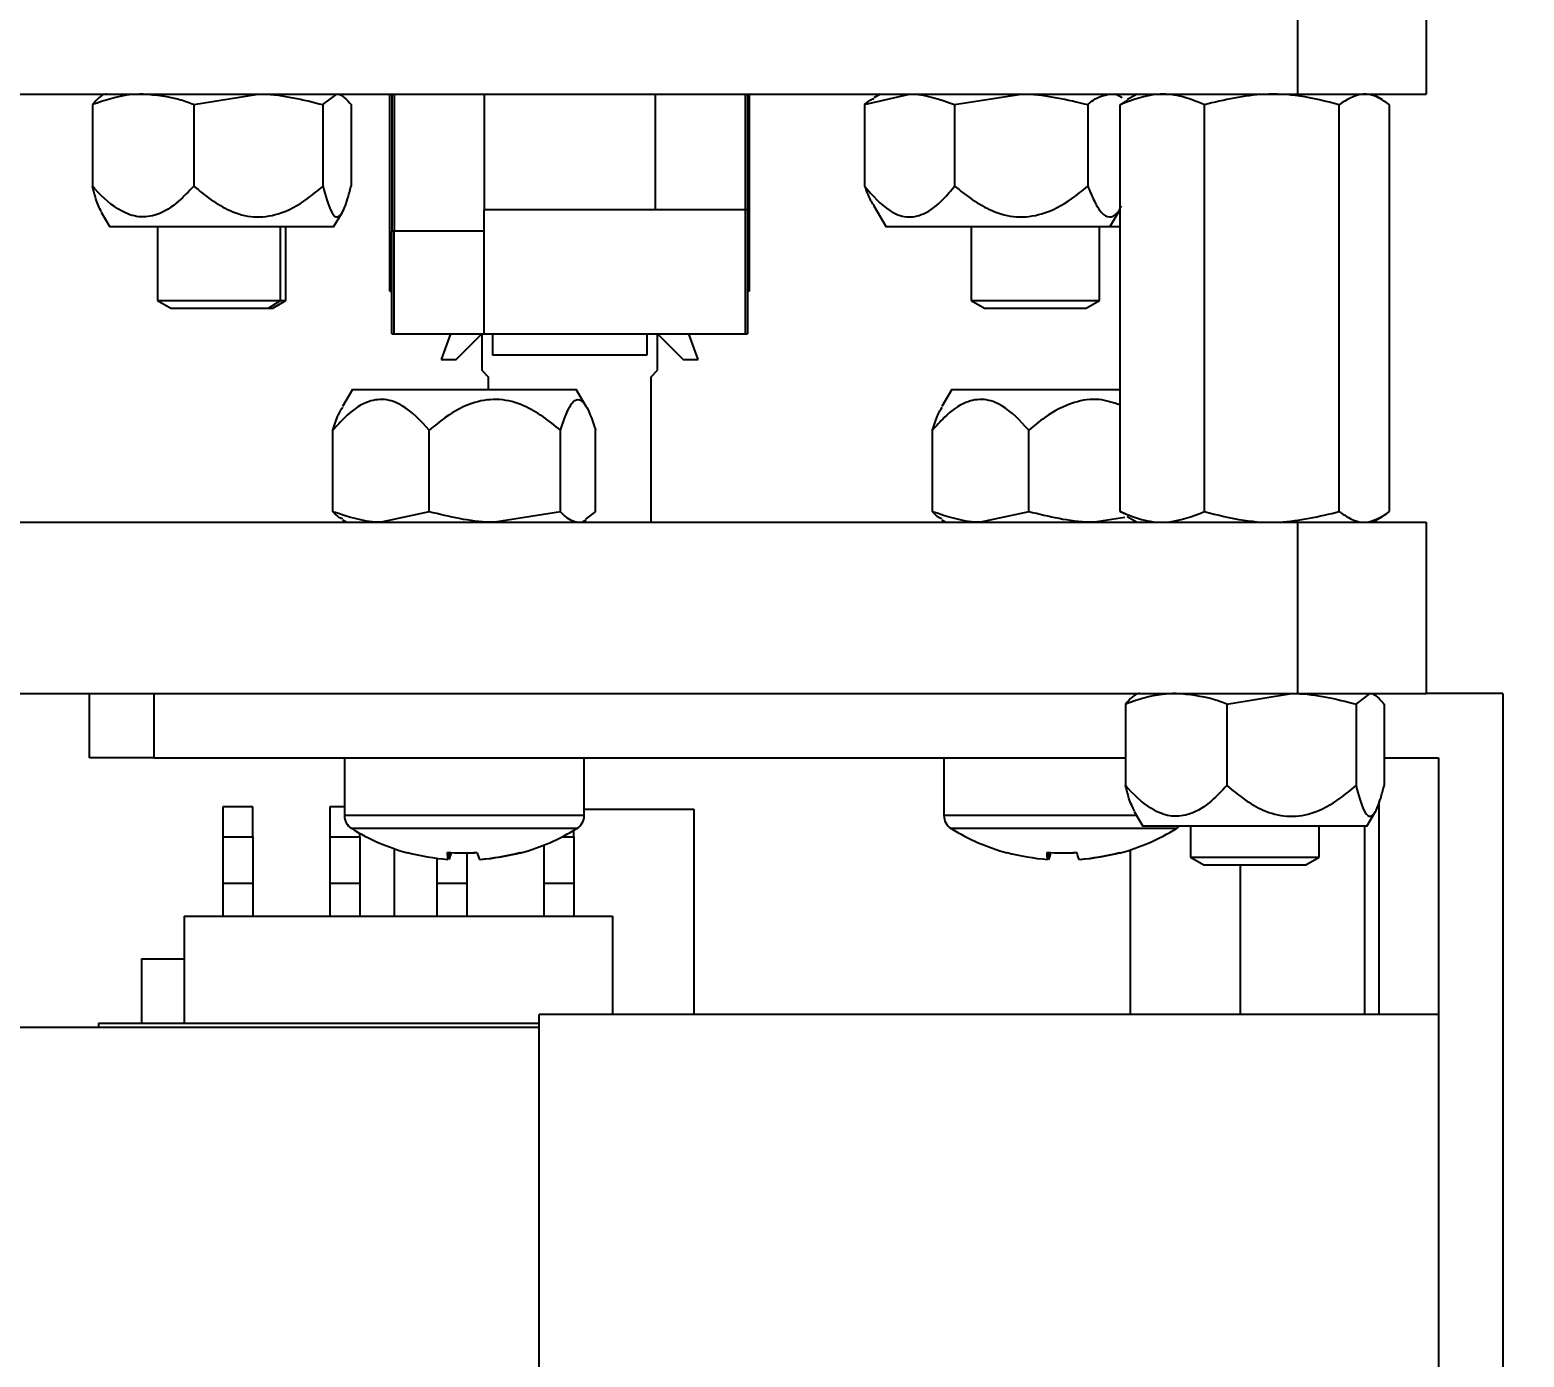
# Model space of a CAD drawing. Header units: millimetres. Extents: x 53 to 376, y 29 to 265.
# Drawn here: x 319.48 to 336.92, y 219.56 to 235.06 of the extents above; entities that cross this region are included whole.
import ezdxf

# ---------------------------------------------------------------- set-up
doc = ezdxf.new("R2010")
doc.units = ezdxf.units.MM
doc.styles.add('SLDTEXTSTYLE0', font='TXT', dxfattribs={"width": 0.75})
doc.dimstyles.new('SLDDIMSTYLE0', dxfattribs={"dimtxt": 3.5, "dimasz": 3.302, "dimexe": 0, "dimexo": 0.0625, "dimgap": 0.875, "dimtad": 1, "dimlfac": 2, "dimrnd": 1e-09, "dimzin": 4, "dimdsep": 46, "dimtxsty": 'SLDTEXTSTYLE0', "dimsah": 1, "dimcen": 0.09, "dimadec": 0, "dimazin": 1, "dimtfac": 1, "dimtofl": 0, "dimtmove": 0, "dimatfit": 3, "dimfxl": 0, "dimfrac": 2, "dimtolj": 1, "dimtzin": 12, "dimarcsym": 0})

# ---------------------------------------------------------------- blocks, each defined once
blk = doc.blocks.new('_D_3')
at = {"color": 7, "linetype": 'Continuous', "lineweight": 0}
for p, q in [((336.78, 249.812), (375.075, 249.812)), ((374.075, 249.812), (374.075, 201.263)), ((352.847, 201.263), (375.075, 201.263))]:
    blk.add_line(p, q, dxfattribs=at)
at = {"color": 7, "linetype": 'Continuous', "lineweight": 18}
for points in [[(374.075, 249.812), (373.567, 246.51), (374.583, 246.51)], [(374.075, 201.263), (374.583, 204.565), (373.567, 204.565)]]:
    blk.add_solid(points, dxfattribs=at)
at = {"color": 7, "linetype": 'Continuous', "lineweight": 18, "insert": (369.563, 228.424), "char_height": 3.5, "attachment_point": 1, "rotation": 90, "style": 'SLDTEXTSTYLE0'}
blk.add_mtext('97.10', dxfattribs=at)

msp = doc.modelspace()

# ---------------------------------------------------------------- linework, layer by layer
at = {"color": 7, "linetype": 'Continuous', "lineweight": 25}
for p, q in [((334.2803, 235.8116), (334.2803, 234.3116)), ((335.7803, 235.8116), (335.7803, 234.3116)), ((262.2803, 234.3116), (334.2803, 234.3116)), ((320.2085, 234.1888), (320.2085, 233.2366)), ((321.3899, 234.1888), (322.1446, 234.3116)), ((321.3899, 234.1888), (321.3899, 233.2366)), ((322.8992, 234.1888), (323.0632, 234.3116)), ((322.8992, 234.1888), (322.8992, 233.2366)), ((323.2271, 234.1888), (323.2271, 233.2366)), ((323.6803, 232.0116), (323.6803, 234.3116)), ((323.7053, 234.3116), (323.7053, 232.7116)), ((324.7803, 234.3116), (324.7803, 232.9616)), ((326.7803, 234.3116), (326.7803, 232.9616)), ((327.8553, 234.3116), (327.8553, 232.9616)), ((327.8803, 232.0116), (327.8803, 234.3116)), ((329.224, 234.1888), (329.7492, 234.3116)), ((329.224, 234.1888), (329.224, 233.2366)), ((329.4053, 234.3116), (329.3297, 234.268)), ((330.2745, 234.1888), (331.0526, 234.3116)), ((330.2745, 234.1888), (330.2745, 233.2366)), ((331.8307, 234.1888), (331.8307, 233.2366)), ((332.2309, 234.268), (332.1553, 234.3116)), ((332.2068, 234.1875), (332.2979, 234.2406)), ((332.2068, 229.4357), (332.2068, 234.1875)), ((332.4053, 234.3116), (332.294, 234.2474)), ((333.1915, 229.4357), (333.1915, 234.1875)), ((334.2803, 234.3116), (335.7803, 234.3116)), ((334.765, 229.4357), (334.765, 234.1875)), ((335.2666, 234.2474), (335.1553, 234.3116)), ((335.3538, 229.4357), (335.3538, 234.1875)), ((320.3091, 232.9346), (320.4116, 232.7616)), ((323.0241, 232.7616), (323.1266, 232.9346)), ((326.7803, 232.9616), (324.7803, 232.9616)), ((324.7803, 231.5116), (324.7803, 232.9616)), ((327.8303, 232.9616), (326.7803, 232.9616)), ((327.8303, 232.9616), (327.8303, 231.5116)), ((327.8553, 232.9616), (327.8303, 232.9616)), ((327.8553, 232.9616), (327.8553, 231.5116)), ((329.3297, 233.0052), (329.4741, 232.7616)), ((332.0866, 232.7616), (332.2068, 232.9646)), ((320.8451, 232.7616), (320.4116, 232.7616)), ((323.0241, 232.7616), (320.8451, 232.7616)), ((320.9678, 232.7616), (320.9678, 231.9011)), ((322.4678, 231.9011), (322.4678, 232.7616)), ((332.0866, 232.7616), (329.4741, 232.7616)), ((330.4678, 232.7616), (330.4678, 231.9011)), ((331.9678, 231.9011), (331.9678, 232.7616)), ((332.2068, 232.7616), (332.0866, 232.7616)), ((323.7053, 231.5116), (323.7053, 232.7116)), ((323.7303, 232.7116), (323.7053, 232.7116)), ((323.7303, 231.5116), (323.7303, 232.7116)), ((324.7803, 232.7116), (323.7303, 232.7116)), ((320.9678, 231.9011), (321.1228, 231.8116)), ((320.9678, 231.9011), (322.405, 231.9011)), ((322.2629, 231.8116), (322.405, 231.9011)), ((322.3128, 231.8116), (322.4678, 231.9011)), ((322.405, 231.9011), (322.4678, 231.9011)), ((323.6803, 232.0116), (323.7053, 232.0116)), ((327.8803, 232.0116), (327.8553, 232.0116)), ((330.4678, 231.9011), (330.6228, 231.8116)), ((330.4678, 231.9011), (331.9678, 231.9011)), ((331.8128, 231.8116), (331.9678, 231.9011)), ((321.1228, 231.8116), (322.2629, 231.8116)), ((322.2629, 231.8116), (322.3128, 231.8116)), ((330.6228, 231.8116), (331.8128, 231.8116)), ((323.7053, 231.5116), (323.7303, 231.5116)), ((323.7303, 231.5116), (324.7803, 231.5116)), ((324.3895, 231.5116), (324.2803, 231.2116)), ((324.4553, 231.2116), (324.7553, 231.5116)), ((324.7553, 231.5116), (324.7553, 231.0866)), ((324.7803, 231.5116), (327.8303, 231.5116)), ((324.8803, 231.5116), (324.8803, 231.2616)), ((326.6803, 231.5116), (326.6803, 231.2616)), ((326.8053, 231.5116), (327.1053, 231.2116)), ((326.8053, 231.0866), (326.8053, 231.5116)), ((327.2803, 231.2116), (327.1711, 231.5116)), ((327.8303, 231.5116), (327.8553, 231.5116)), ((324.2803, 231.2116), (324.4553, 231.2116)), ((326.6803, 231.2616), (324.8803, 231.2616)), ((327.1053, 231.2116), (327.2803, 231.2116)), ((324.7553, 231.0866), (324.8303, 231.0116)), ((324.8303, 231.0116), (324.8303, 230.8616)), ((326.7303, 231.0116), (326.8053, 231.0866)), ((326.7303, 229.3116), (326.7303, 231.0116)), ((323.2433, 230.8616), (323.1265, 230.6646)), ((323.2433, 230.8616), (325.8117, 230.8616)), ((325.8117, 230.8616), (325.8558, 230.8616)), ((325.9725, 230.6646), (325.8558, 230.8616)), ((330.2433, 230.8616), (330.1265, 230.6646)), ((330.2433, 230.8616), (332.2068, 230.8616)), ((323.0165, 229.4344), (323.0165, 230.3866)), ((324.1406, 229.4344), (324.1406, 230.3866)), ((325.6737, 229.4344), (325.6737, 230.3866)), ((326.0826, 229.4344), (326.0826, 230.3866)), ((330.0165, 229.4344), (330.0165, 230.3866)), ((331.1406, 229.4344), (331.1406, 230.3866)), ((324.1406, 229.4344), (323.5786, 229.3116)), ((325.6737, 229.4344), (324.9072, 229.3116)), ((325.9676, 229.347), (326.0826, 229.4344)), ((331.1406, 229.4344), (330.5786, 229.3116)), ((332.2977, 229.3936), (332.2068, 229.4357)), ((262.2803, 229.3116), (334.2803, 229.3116)), ((323.1265, 229.3393), (323.1745, 229.3116)), ((325.9245, 229.3116), (325.9725, 229.3393)), ((330.1265, 229.3393), (330.1745, 229.3116)), ((332.2631, 229.3686), (331.9072, 229.3116)), ((332.2891, 229.3787), (332.4053, 229.3116)), ((334.2803, 229.3116), (334.2803, 227.3116)), ((334.2803, 229.3116), (335.7803, 229.3116)), ((335.1553, 229.3116), (335.2715, 229.3787)), ((335.7803, 229.3116), (335.7803, 227.3116)), ((262.2803, 227.3116), (334.2803, 227.3116)), ((320.1745, 226.5616), (320.1745, 227.3116)), ((320.9245, 227.3116), (320.9245, 226.5616)), ((332.271, 227.1888), (332.271, 226.2366)), ((333.4524, 227.1888), (334.2071, 227.3116)), ((333.4524, 227.1888), (333.4524, 226.2366)), ((334.2803, 227.3116), (335.7803, 227.3116)), ((334.9617, 227.1888), (335.1257, 227.3116)), ((334.9617, 227.1888), (334.9617, 226.2366)), ((335.2896, 227.1888), (335.2896, 226.2366)), ((336.6745, 227.3116), (335.7803, 227.3116)), ((336.6745, 227.3116), (336.6745, 217.3116)), ((320.9245, 226.5616), (320.1745, 226.5616)), ((320.9245, 226.5616), (332.271, 226.5616)), ((323.1495, 226.5616), (323.1495, 225.8883)), ((325.9495, 225.8883), (325.9495, 226.5616)), ((330.1495, 226.5616), (330.1495, 225.8883)), ((335.2896, 226.5616), (335.9245, 226.5616)), ((335.9245, 226.5616), (335.9245, 217.3116)), ((321.7303, 225.9872), (321.7303, 225.6372)), ((322.0803, 225.9872), (321.7303, 225.9872)), ((322.0803, 225.6372), (322.0803, 225.9872)), ((322.9803, 225.9872), (322.9803, 225.6372)), ((323.1495, 225.9872), (322.9803, 225.9872)), ((325.9495, 225.9616), (327.2303, 225.9616)), ((327.2303, 225.9616), (327.2303, 223.5616)), ((335.2333, 223.5616), (335.2333, 226.0502)), ((332.3716, 225.9346), (332.4741, 225.7616)), ((335.0866, 225.7616), (335.1891, 225.9346)), ((321.7303, 225.6372), (322.0803, 225.6372)), ((321.7303, 225.6372), (321.7303, 225.0947)), ((322.0803, 225.6372), (322.0803, 225.0947)), ((322.9803, 225.6372), (323.3303, 225.6372)), ((322.9803, 225.6372), (322.9803, 225.0947)), ((323.3303, 225.6372), (323.3303, 225.6791)), ((323.3303, 225.6372), (323.3303, 225.0947)), ((325.6905, 225.6372), (325.8303, 225.6372)), ((325.8303, 225.6372), (325.8303, 225.7146)), ((325.8303, 225.6372), (325.8303, 225.0947)), ((332.9076, 225.7616), (332.4741, 225.7616)), ((335.0866, 225.7616), (332.9076, 225.7616)), ((333.0303, 225.7616), (333.0303, 225.4011)), ((334.5303, 225.4011), (334.5303, 225.7616)), ((335.0661, 223.5616), (335.0661, 225.7616)), ((323.7303, 225.4996), (323.7303, 224.7116)), ((324.3592, 225.3751), (324.3679, 225.4549)), ((324.381, 225.4542), (324.373, 225.3751)), ((324.5803, 225.4511), (324.5803, 225.0947)), ((325.4803, 225.5413), (325.4803, 225.0947)), ((331.3592, 225.3751), (331.3679, 225.4549)), ((331.381, 225.4542), (331.373, 225.3751)), ((332.3274, 223.5616), (332.3274, 225.4857)), ((324.2303, 225.3879), (324.2303, 225.0947)), ((324.7399, 225.3751), (324.7398, 225.3762)), ((331.7399, 225.3751), (331.7398, 225.3762)), ((333.0303, 225.4011), (333.1853, 225.3116)), ((333.0303, 225.4011), (334.5303, 225.4011)), ((333.1853, 225.3116), (334.3753, 225.3116)), ((333.6131, 223.5616), (333.6131, 225.3116)), ((334.3753, 225.3116), (334.5303, 225.4011)), ((322.0803, 225.0947), (321.7303, 225.0947)), ((321.7303, 225.0947), (321.7303, 224.7116)), ((322.0803, 225.0947), (322.0803, 224.7116)), ((323.3303, 225.0947), (322.9803, 225.0947)), ((322.9803, 225.0947), (322.9803, 224.7116)), ((323.3303, 225.0947), (323.3303, 224.7116)), ((324.5803, 225.0947), (324.2303, 225.0947)), ((324.2303, 225.0947), (324.2303, 224.7116)), ((324.5803, 225.0947), (324.5803, 224.7116)), ((325.8303, 225.0947), (325.4803, 225.0947)), ((325.4803, 225.0947), (325.4803, 224.7116)), ((325.8303, 225.0947), (325.8303, 224.7116)), ((321.2803, 224.7116), (321.2803, 223.4616)), ((321.2803, 224.7116), (326.2803, 224.7116)), ((326.2803, 224.7116), (326.2803, 223.5616)), ((320.7803, 224.2116), (320.7803, 223.4616)), ((320.7803, 224.2116), (321.2803, 224.2116)), ((335.9245, 223.5616), (325.4245, 223.5616)), ((325.4245, 217.3116), (325.4245, 223.5616)), ((325.4245, 223.4116), (309.1745, 223.4116)), ((320.2803, 223.4616), (320.2803, 223.4116)), ((320.2803, 223.4616), (325.4245, 223.4616))]:
    msp.add_line(p, q, dxfattribs=at)
at = {"color": 8, "linetype": 'Continuous', "lineweight": 25}
for p, q in [((323.7303, 234.3116), (323.7303, 232.7116)), ((327.8303, 234.3116), (327.8303, 232.9616)), ((322.405, 231.9011), (322.405, 232.7616)), ((325.9495, 225.8883), (323.1495, 225.8883)), ((332.399, 225.8883), (330.1495, 225.8883)), ((325.8642, 225.7352), (323.2349, 225.7352)), ((332.8642, 225.7352), (330.2349, 225.7352))]:
    msp.add_line(p, q, dxfattribs=at)
at = {"color": 7, "linetype": 'Continuous', "lineweight": 25, "flags": 128}
for points in [[(332.8642, 225.7352), (332.8828, 225.7484), (332.8974, 225.7616)], [(323.8957, 225.4533), (323.8932, 225.4519), (323.8909, 225.4509), (323.889, 225.4506), (323.8876, 225.4509), (323.8866, 225.4519), (323.8862, 225.4536), (323.8862, 225.4559)], [(330.8957, 225.4533), (330.8932, 225.4519), (330.8909, 225.4509), (330.889, 225.4506), (330.8876, 225.4509), (330.8866, 225.4519), (330.8862, 225.4536), (330.8862, 225.4559)]]:
    msp.add_lwpolyline(points, dxfattribs=at)
at = {"color": 7, "linetype": 'Continuous', "lineweight": 25}
for centre, radius, start, end in [((323.3295, 225.8883), 0.18, 180, 238.2737), ((325.7695, 225.8883), 0.18, 301.7263, 0), ((330.3295, 225.8883), 0.18, 180, 238.2737), ((324.5495, 227.8616), 2.5, 238.2737, 254.65828), ((324.5495, 227.8616), 2.5, 285.34172, 301.7263), ((331.5495, 227.8616), 2.5, 238.2737, 254.65828), ((331.5495, 227.8616), 2.5, 285.34172, 301.7263), ((324.5421, 227.8714), 2.503, 254.8076, 265.80843), ((324.5248, 228.331), 2.8804, 266.51756, 273.48244), ((324.6535, 225.4502), 0.3037, 178.91771, 194.30584), ((324.0579, 225.5225), 0.3479, 334.93062, 348.95814), ((324.5745, 228.3261), 2.8756, 270.11561, 272.50852), ((325.0413, 225.5226), 0.3481, 191.04584, 205.06778), ((324.5423, 227.8812), 2.5128, 274.19313, 285.16511), ((324.557, 227.8714), 2.503, 274.19152, 285.19238), ((325.2116, 225.4669), 0.0163, 222.74366, 267.66925), ((331.5421, 227.8714), 2.503, 254.80757, 265.80853), ((331.5248, 228.331), 2.8805, 266.51761, 273.48239), ((331.6534, 225.4502), 0.3037, 178.91849, 194.30768), ((331.058, 225.5225), 0.3478, 334.92898, 348.95978), ((331.5745, 228.3277), 2.8771, 269.50367, 272.508), ((332.0413, 225.5226), 0.348, 191.0435, 205.06773), ((331.5423, 227.8814), 2.513, 274.19334, 285.16482), ((331.557, 227.8714), 2.503, 274.19147, 285.19243), ((332.2116, 225.4669), 0.0163, 222.73149, 267.68141)]:
    msp.add_arc(centre, radius, start, end, dxfattribs=at)
for points, knots in [([(333.1915, 234.1875), (333.096, 234.2263), (332.9167, 234.2994), (332.5813, 234.3289), (332.3518, 234.2422), (332.2068, 234.1875)], [0, 0, 0, 0, 0.2956553, 0.5552859, 1, 1, 1, 1]), ([(334.765, 234.1875), (334.6124, 234.2263), (334.3258, 234.2994), (333.7899, 234.3289), (333.4231, 234.2422), (333.1915, 234.1875)], [0, 0, 0, 0, 0.2956527, 0.5552832, 1, 1, 1, 1]), ([(335.3538, 234.1875), (335.2967, 234.2263), (335.1894, 234.2994), (334.9889, 234.3289), (334.8516, 234.2422), (334.765, 234.1875)], [0, 0, 0, 0, 0.29565234, 0.55528528, 1, 1, 1, 1]), ([(320.7992, 234.3116), (320.7455, 234.3098), (320.5456, 234.303), (320.3509, 234.237), (320.2085, 234.1888)], [0, 0, 0, 0, 0.2686327, 1, 1, 1, 1]), ([(320.3725, 234.3116), (320.3686, 234.3115), (320.3132, 234.3097), (320.259, 234.2471), (320.2085, 234.1888)], [0, 0, 0, 0, 0.0701487, 1, 1, 1, 1]), ([(321.3899, 234.1888), (321.3403, 234.2073), (321.1478, 234.2793), (320.9477, 234.2978), (320.7992, 234.3116)], [0, 0, 0, 0, 0.2575497, 1, 1, 1, 1]), ([(322.1446, 234.3116), (322.1624, 234.3115), (322.4173, 234.3097), (322.667, 234.2471), (322.8992, 234.1888)], [0, 0, 0, 0, 0.0701517, 1, 1, 1, 1]), ([(323.0632, 234.3116), (323.0671, 234.3115), (323.1224, 234.3097), (323.1767, 234.2471), (323.2271, 234.1888)], [0, 0, 0, 0, 0.0701486, 1, 1, 1, 1]), ([(329.224, 234.1888), (329.2452, 234.2089), (329.2809, 234.2428), (329.3181, 234.2535), (329.3333, 234.2578)], [0, 0, 0, 0, 0.5912153, 1, 1, 1, 1]), ([(329.7492, 234.3116), (329.7617, 234.3115), (329.939, 234.3097), (330.1128, 234.2471), (330.2745, 234.1888)], [0, 0, 0, 0, 0.070149, 1, 1, 1, 1]), ([(331.0526, 234.3116), (331.071, 234.3115), (331.3338, 234.3097), (331.5913, 234.2471), (331.8307, 234.1888)], [0, 0, 0, 0, 0.0701532, 1, 1, 1, 1]), ([(331.8307, 234.1888), (331.852, 234.2073), (331.9344, 234.2793), (332.0201, 234.2978), (332.0837, 234.3116)], [0, 0, 0, 0, 0.2575545, 1, 1, 1, 1]), ([(320.3126, 232.9367), (320.2905, 232.9819), (320.2529, 233.059), (320.2215, 233.1847), (320.2085, 233.2366)], [0, 0, 0, 0, 0.5873103, 1, 1, 1, 1]), ([(321.3899, 233.2366), (321.3321, 233.1749), (321.2022, 233.0364), (320.9856, 232.8954), (320.7492, 232.863), (320.4933, 232.9545), (320.3213, 233.1104), (320.2189, 233.2249), (320.2085, 233.2366)], [0, 0, 0, 0, 0.1677326, 0.376916, 0.5370122, 0.6969874, 0.9691366, 1, 1, 1, 1]), ([(321.3899, 233.2366), (321.5246, 233.1278), (321.7355, 232.9575), (322.0903, 232.8603), (322.4113, 232.9025), (322.6805, 233.0523), (322.8391, 233.186), (322.8992, 233.2366)], [0, 0, 0, 0, 0.29913808, 0.46814261, 0.63798176, 0.86283155, 1, 1, 1, 1]), ([(322.8992, 233.2366), (322.9285, 233.1278), (322.9743, 232.9575), (323.0514, 232.8603), (323.1211, 232.9025), (323.1796, 233.0523), (323.2141, 233.186), (323.2271, 233.2366)], [0, 0, 0, 0, 0.2991376, 0.4681417, 0.6379815, 0.8628316, 1, 1, 1, 1]), ([(329.224, 233.2366), (329.2482, 233.1711), (329.2823, 233.0787), (329.3236, 233.0247), (329.3357, 233.009)], [0, 0, 0, 0, 0.7086131, 1, 1, 1, 1]), ([(329.224, 233.2366), (329.3178, 233.1278), (329.4645, 232.9575), (329.7115, 232.8603), (329.9348, 232.9025), (330.1222, 233.0523), (330.2326, 233.186), (330.2745, 233.2366)], [0, 0, 0, 0, 0.2991382, 0.4681434, 0.6379814, 0.8628321, 1, 1, 1, 1]), ([(330.2745, 233.2366), (330.4134, 233.1278), (330.6308, 232.9575), (330.9967, 232.8603), (331.3276, 232.9025), (331.6052, 233.0523), (331.7688, 233.186), (331.8307, 233.2366)], [0, 0, 0, 0, 0.299138, 0.468142, 0.6379817, 0.8628312, 1, 1, 1, 1]), ([(331.8307, 233.2366), (331.8555, 233.175), (331.911, 233.0367), (332.0041, 232.8941), (332.1044, 232.8665), (332.178, 232.9125), (332.2133, 232.9869), (332.2234, 233.0083)], [0, 0, 0, 0, 0.2202143, 0.49484554, 0.70503363, 0.91506231, 1, 1, 1, 1]), ([(324.1406, 230.3866), (324.0403, 230.4954), (323.8833, 230.6657), (323.619, 230.7629), (323.3799, 230.7207), (323.1794, 230.5709), (323.0612, 230.4372), (323.0165, 230.3866)], [0, 0, 0, 0, 0.299137, 0.4681417, 0.6379805, 0.8628316, 1, 1, 1, 1]), ([(323.0165, 230.3866), (323.0362, 230.4508), (323.071, 230.5639), (323.113, 230.6292), (323.1312, 230.6574)], [0, 0, 0, 0, 0.5673108, 1, 1, 1, 1]), ([(325.6737, 230.3866), (325.5369, 230.4954), (325.3227, 230.6657), (324.9623, 230.7629), (324.6363, 230.7207), (324.3628, 230.5709), (324.2017, 230.4372), (324.1406, 230.3866)], [0, 0, 0, 0, 0.29913835, 0.46814207, 0.63798115, 0.86283153, 1, 1, 1, 1]), ([(325.6737, 230.3866), (325.6937, 230.4483), (325.7387, 230.5868), (325.8136, 230.7278), (325.8955, 230.7602), (325.984, 230.6687), (326.0436, 230.5128), (326.079, 230.3983), (326.0826, 230.3866)], [0, 0, 0, 0, 0.167734, 0.376918, 0.5370136, 0.6969881, 0.9691368, 1, 1, 1, 1]), ([(331.1406, 230.3866), (331.0403, 230.4954), (330.8833, 230.6657), (330.619, 230.7629), (330.3799, 230.7207), (330.1794, 230.5709), (330.0612, 230.4372), (330.0165, 230.3866)], [0, 0, 0, 0, 0.2991365, 0.468142, 0.6379809, 0.8628321, 1, 1, 1, 1]), ([(330.0165, 230.3866), (330.0362, 230.4508), (330.071, 230.5639), (330.113, 230.6292), (330.1312, 230.6574)], [0, 0, 0, 0, 0.5673108, 1, 1, 1, 1]), ([(332.2068, 230.6817), (332.1259, 230.7085), (331.9517, 230.7661), (331.6356, 230.7188), (331.3629, 230.5712), (331.2017, 230.4373), (331.1406, 230.3866)], [0, 0, 0, 0, 0.2170812, 0.46709197, 0.79808184, 1, 1, 1, 1]), ([(323.5786, 229.3116), (323.5652, 229.3117), (323.3754, 229.3135), (323.1894, 229.3761), (323.0165, 229.4344)], [0, 0, 0, 0, 0.0701481, 1, 1, 1, 1]), ([(323.0165, 229.4344), (323.0336, 229.4149), (323.0697, 229.3736), (323.1073, 229.3615), (323.127, 229.3551)], [0, 0, 0, 0, 0.4736944, 1, 1, 1, 1]), ([(324.9072, 229.3116), (324.889, 229.3117), (324.6302, 229.3135), (324.3765, 229.3761), (324.1406, 229.4344)], [0, 0, 0, 0, 0.0701494, 1, 1, 1, 1]), ([(325.6737, 229.4344), (325.6909, 229.4159), (325.7575, 229.3439), (325.8268, 229.3254), (325.8782, 229.3116)], [0, 0, 0, 0, 0.2575505, 1, 1, 1, 1]), ([(330.5786, 229.3116), (330.5652, 229.3117), (330.3754, 229.3135), (330.1894, 229.3761), (330.0165, 229.4344)], [0, 0, 0, 0, 0.0701466, 1, 1, 1, 1]), ([(330.0165, 229.4344), (330.0336, 229.4149), (330.0697, 229.3736), (330.1073, 229.3615), (330.127, 229.3551)], [0, 0, 0, 0, 0.4736939, 1, 1, 1, 1]), ([(331.9072, 229.3116), (331.889, 229.3117), (331.6302, 229.3135), (331.3765, 229.3761), (331.1406, 229.4344)], [0, 0, 0, 0, 0.07014921, 1, 1, 1, 1]), ([(332.2068, 229.4357), (332.3023, 229.3969), (332.4817, 229.3238), (332.817, 229.2943), (333.0466, 229.381), (333.1915, 229.4357)], [0, 0, 0, 0, 0.2956503, 0.5552824, 1, 1, 1, 1]), ([(333.1915, 229.4357), (333.3441, 229.3969), (333.6307, 229.3238), (334.1666, 229.2943), (334.5334, 229.381), (334.765, 229.4357)], [0, 0, 0, 0, 0.2956533, 0.5552832, 1, 1, 1, 1]), ([(334.765, 229.4357), (334.8221, 229.3969), (334.9293, 229.3238), (335.1299, 229.2943), (335.2671, 229.381), (335.3538, 229.4357)], [0, 0, 0, 0, 0.2956524, 0.555281, 1, 1, 1, 1]), ([(332.8617, 227.3116), (332.808, 227.3098), (332.6081, 227.303), (332.4134, 227.237), (332.271, 227.1888)], [0, 0, 0, 0, 0.2686347, 1, 1, 1, 1]), ([(332.435, 227.3116), (332.4311, 227.3115), (332.3757, 227.3097), (332.3215, 227.2471), (332.271, 227.1888)], [0, 0, 0, 0, 0.0701461, 1, 1, 1, 1]), ([(333.4524, 227.1888), (333.4028, 227.2073), (333.2103, 227.2793), (333.0102, 227.2978), (332.8617, 227.3116)], [0, 0, 0, 0, 0.257547, 1, 1, 1, 1]), ([(334.2071, 227.3116), (334.2249, 227.3115), (334.4798, 227.3097), (334.7295, 227.2471), (334.9617, 227.1888)], [0, 0, 0, 0, 0.0701515, 1, 1, 1, 1]), ([(335.1257, 227.3116), (335.1296, 227.3115), (335.1849, 227.3097), (335.2392, 227.2471), (335.2896, 227.1888)], [0, 0, 0, 0, 0.0701552, 1, 1, 1, 1]), ([(332.3751, 225.9367), (332.353, 225.9819), (332.3154, 226.059), (332.284, 226.1847), (332.271, 226.2366)], [0, 0, 0, 0, 0.5873087, 1, 1, 1, 1]), ([(333.4524, 226.2366), (333.3946, 226.1749), (333.2647, 226.0364), (333.0481, 225.8954), (332.8117, 225.863), (332.5558, 225.9545), (332.3838, 226.1104), (332.2814, 226.2249), (332.271, 226.2366)], [0, 0, 0, 0, 0.1677339, 0.3769163, 0.5370135, 0.6969875, 0.9691378, 1, 1, 1, 1]), ([(333.4524, 226.2366), (333.5871, 226.1278), (333.798, 225.9575), (334.1528, 225.8603), (334.4738, 225.9025), (334.743, 226.0523), (334.9016, 226.186), (334.9617, 226.2366)], [0, 0, 0, 0, 0.2991375, 0.4681419, 0.6379807, 0.8628317, 1, 1, 1, 1]), ([(334.9617, 226.2366), (334.991, 226.1278), (335.0368, 225.9575), (335.1139, 225.8603), (335.1836, 225.9025), (335.2421, 226.0523), (335.2766, 226.186), (335.2896, 226.2366)], [0, 0, 0, 0, 0.2991372, 0.4681416, 0.6379798, 0.8628306, 1, 1, 1, 1])]:
    msp.add_open_spline(points, degree=3, knots=knots, dxfattribs=at)

# ---------------------------------------------------------------- dimensions: what is measured, and where the dimension line sits
at = {"color": 7, "linetype": 'Continuous', "lineweight": 18}
dim = msp.add_linear_dim(base=(374.0745, 201.2632), p1=(335.7803, 249.8116), p2=(351.8475, 201.2632), angle=90, dimstyle='SLDDIMSTYLE0', dxfattribs=at)
dim.commit()
dim.dimension.update_dxf_attribs({"geometry": '_D_3', "text_midpoint": (374.0745, 234.2425), "dimtype": 160})

doc.saveas('drawing.dxf')
